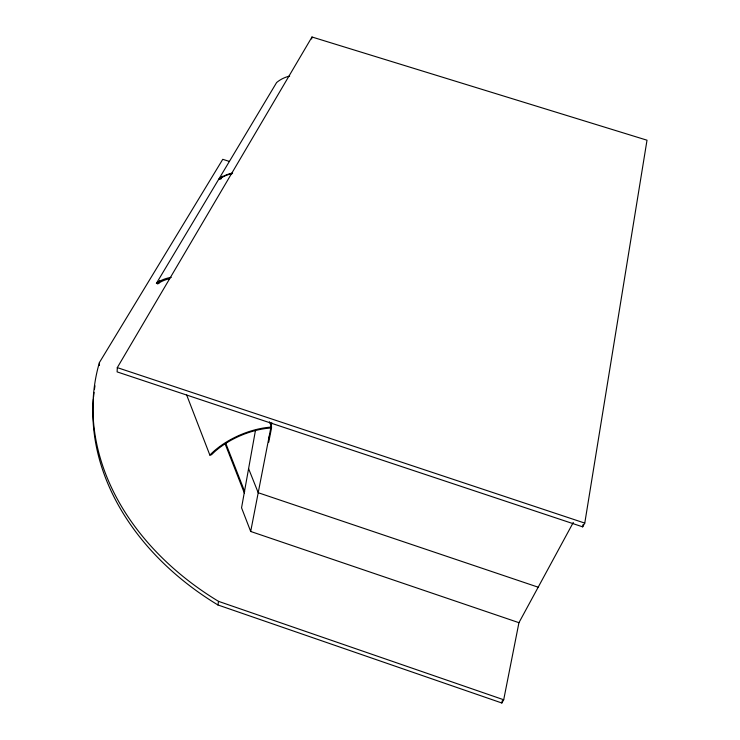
<?xml version="1.0" encoding="UTF-8"?>
<svg xmlns="http://www.w3.org/2000/svg" width="740" height="740" viewBox="0 0 740 740"><rect width="100%" height="100%" fill="white"/><g stroke="black" fill="none" stroke-linecap="round" stroke-linejoin="round"><path stroke-width="1.11" d="M99.373 365.477L99.447 362.48L222.758 159.322L229.317 161.403M117.299 367.623L117.124 371.896L582.685 526.852L584.776 523.097L647.01 140.202L311.993 37L117.299 367.623L584.776 523.097M582.685 526.852L583.055 524.577M311.651 38.989L311.993 37M573.297 522.431L518.943 622.682L503.7 699.763L501.831 703L217.912 604.959L218.531 601.361A269.721 207.459 16.1 0 1 99.447 362.48M255.448 430.486L241.554 507.807L250.684 531.468L518.943 622.682M250.684 531.468L271.821 422.688M269.027 438.108L269.453 435.906M268.731 442.224L271.525 427.924L265.984 428.469A56.333 29.831 -23.2 0 0 214.609 451.752L211.492 454.739L209.855 455.091L186.674 395.012M501.831 703L502.275 700.734M158.73 283.207L159.905 281.237M220.807 179.154L222.583 176.185M169.756 278.675A50.866 33.365 27.8 0 0 160.432 282.107L157.833 283.79L156.417 283.328L218.319 179.922A47.11 34.271 29.2 0 1 232.304 173.585M157.833 283.79L159.6 280.839M220.538 178.766L221.722 176.786M538.184 587.199L258.214 492.72L248.594 468.661M218.531 601.361L503.7 699.763M269.397 421.782L271.229 426.009M225.765 443.297L244.663 491.536M225.099 443.824L244.376 493.118M217.912 604.959A268.722 207.302 16.1 0 1 93.379 399.147M93.573 396.899A268.722 207.302 16.1 0 1 94.045 392.422M94.48 389.101A268.722 207.302 16.1 0 1 94.979 385.799M209.855 455.091A57.674 30.544 -23.2 0 1 271.691 427.063M156.417 283.328A52.078 34.16 27.8 0 1 171.282 277.343M232.647 173.003A47.083 34.271 29.2 0 0 218.67 179.339L276.621 82.538A42.439 33.716 31.1 0 1 289.664 76.053"/></g></svg>
